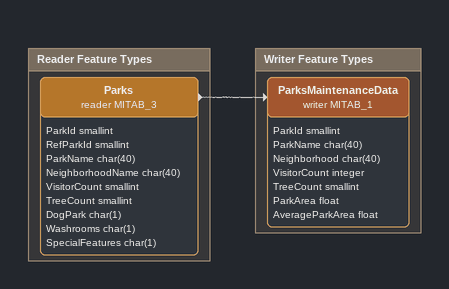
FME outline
Bookmark: Reader Feature Types
Parks (reader MITAB_3)
    attributes: ParkId smallint, RefParkId smallint, ParkName char(40), NeighborhoodName char(40), VisitorCount smallint, TreeCount smallint, DogPark char(1), Washrooms char(1), SpecialFeatures char(1)
    -> ParksMaintenanceData (writer MITAB_1)

Bookmark: Writer Feature Types
ParksMaintenanceData (writer MITAB_1)
    attributes: ParkId smallint, ParkName char(40), Neighborhood char(40), VisitorCount integer, TreeCount smallint, ParkArea float, AverageParkArea float
